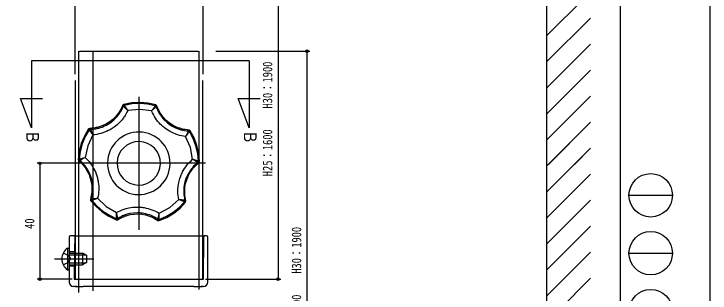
# Model space of a CAD drawing. Units: millimetres on the paper. Extents: x -420 to 420, y -297 to 297.
# Drawn here: x 180.2 to 420.5, y -98.8 to -2.4 of the extents above; entities that cross this region are included whole.
import ezdxf
from ezdxf.enums import TextEntityAlignment as Align

# ---------------------------------------------------------------- set-up
doc = ezdxf.new("R2010")
doc.units = ezdxf.units.MM
for name, color, linetype in [('0-2_USER1', 3, 'Continuous'), ('0-4_YKK_12', 2, 'Continuous'), ('0-5_YKK_13', 4, 'Continuous'), ('0-7_YKK_D', 6, 'Continuous'), ('0-8_YKK_ZWAK', 7, 'Continuous'), ('0-9_YSS_K', 3, 'Continuous')]:
    doc.layers.add(name, color=color, linetype=linetype)
doc.styles.add('ＭＳ ゴシック', font='')
doc.styles.get('ＭＳ ゴシック').set_extended_font_data('MS Gothic')

msp = doc.modelspace()

# ---------------------------------------------------------------- linework, layer by layer
at = {"layer": '0-4_YKK_12'}
for p, q in [((201.188, 34.813), (201.188, -23.203)), ((245.388, 34.813), (245.388, -23.203)), ((202.588, -93.949), (202.588, -15.245)), ((202.788, -15.245), (243.788, -15.245)), ((207.488, -98.008), (207.488, -15.245)), ((243.988, -15.245), (243.988, -93.949)), ((261.353, -18.551), (261.354, -41.75)), ((201.288, -25.351), (201.288, -93.949)), ((245.288, -25.351), (245.288, -93.949)), ((223.288, -30.949), (223.288, -76.949)), ((257.565, -31.61), (265.143, -31.609)), ((261.354, -41.75), (257.565, -31.61)), ((246.288, -53.949), (200.288, -53.949)), ((201.288, -93.949), (245.288, -93.949)), ((202.588, -98.504), (202.588, -93.949)), ((243.988, -93.949), (243.988, -97.557))]:
    msp.add_line(p, q, dxfattribs=at)
msp.add_lwpolyline([(261.353, -18.551), (186.253, -18.555), (186.254, -41.754), (182.465, -31.613), (190.043, -31.613)], dxfattribs=at)
at = {"layer": '0-5_YKK_13'}
for p, q in [((218.087, -33.603), (217.744, -33.907)), ((218.087, -33.604), (217.745, -33.907)), ((218.087, -33.604), (218.291, -33.933)), ((217.946, -34.236), (217.745, -33.907)), ((218.291, -33.933), (217.946, -34.236)), ((218.292, -33.934), (217.947, -34.237)), ((228.981, -34.12), (229.196, -33.798)), ((229.315, -34.435), (228.981, -34.12)), ((229.314, -34.435), (228.981, -34.121)), ((229.529, -34.112), (229.196, -33.797)), ((229.528, -34.112), (229.196, -33.798)), ((229.528, -34.112), (229.315, -34.435)), ((206.351, -41.885), (205.949, -42.103)), ((206.35, -41.885), (205.949, -42.103)), ((206.189, -42.408), (205.949, -42.103)), ((206.592, -42.187), (206.189, -42.408)), ((206.592, -42.188), (206.189, -42.409)), ((206.351, -41.885), (206.592, -42.187)), ((240.385, -42.777), (240.637, -42.483)), ((240.78, -43.012), (240.385, -42.777)), ((240.78, -43.012), (240.385, -42.778)), ((241.031, -42.715), (240.637, -42.483)), ((241.031, -42.715), (240.637, -42.483)), ((241.031, -42.715), (240.78, -43.012)), ((202.331, -52.609), (202.708, -52.517)), ((202.331, -52.609), (202.514, -53.028)), ((202.331, -52.609), (202.513, -53.028)), ((202.708, -52.517), (202.889, -52.938)), ((202.709, -52.516), (202.891, -52.938)), ((202.889, -52.938), (202.514, -53.028)), ((243.709, -53.65), (243.906, -53.235)), ((243.71, -53.651), (243.906, -53.236)), ((244.082, -53.754), (243.71, -53.651)), ((243.906, -53.236), (244.28, -53.341)), ((244.082, -53.754), (244.28, -53.341)), ((244.082, -53.754), (244.28, -53.341)), ((206.58, -66.33), (206.663, -66.78)), ((206.581, -66.33), (206.942, -66.194)), ((206.581, -66.33), (206.664, -66.78)), ((207.028, -66.645), (206.664, -66.78)), ((206.942, -66.194), (207.028, -66.645)), ((206.943, -66.194), (207.028, -66.645)), ((239.095, -67.205), (239.196, -66.757)), ((239.096, -67.205), (239.197, -66.757)), ((239.455, -67.352), (239.096, -67.205)), ((239.197, -66.757), (239.554, -66.906)), ((239.455, -67.352), (239.554, -66.906)), ((239.456, -67.352), (239.555, -66.906)), ((215.537, -73.466), (215.566, -73.079)), ((215.537, -73.466), (215.993, -73.422)), ((215.537, -73.467), (215.993, -73.423)), ((215.566, -73.079), (216.023, -73.037)), ((215.566, -73.079), (216.023, -73.037)), ((216.023, -73.037), (215.993, -73.422)), ((229.883, -73.279), (230.339, -73.337)), ((229.9, -73.665), (229.883, -73.279)), ((229.883, -73.279), (230.339, -73.337)), ((229.9, -73.665), (230.354, -73.725)), ((229.9, -73.665), (230.354, -73.725)), ((230.339, -73.337), (230.354, -73.725)), ((200.914, -78.949), (199.719, -78.949)), ((200.914, -78.949), (245.778, -78.949)), ((201.214, -79.254), (201.132, -83.949)), ((245.619, -93.949), (245.748, -79.247)), ((245.778, -78.949), (246.048, -78.949)), ((246.619, -78.949), (246.048, -78.949)), ((199.219, -79.449), (199.219, -83.949)), ((247.119, -94.949), (247.119, -79.449)), ((198.71, -83.199), (199.219, -83.199)), ((199.219, -83.199), (199.219, -90.699)), ((199.219, -83.949), (199.219, -89.949)), ((201.132, -83.949), (200.958, -93.949)), ((199.219, -84.449), (201.132, -84.449)), ((199.219, -85.604), (205.128, -85.604)), ((205.219, -85.649), (203.819, -84.949)), ((205.219, -85.649), (205.219, -88.249)), ((194.219, -86.949), (207.719, -86.949)), ((199.219, -88.295), (205.128, -88.295)), ((205.219, -88.249), (203.819, -88.949)), ((199.219, -88.949), (203.819, -88.949)), ((201.027, -89.449), (199.219, -89.449)), ((199.219, -89.949), (199.219, -94.949)), ((200.958, -93.949), (245.619, -93.949)), ((200.914, -96.449), (200.719, -96.449)), ((201.819, -96.449), (200.914, -96.449)), ((201.319, -96.449), (203.512, -96.449)), ((203.512, -96.449), (204.047, -96.449)), ((242.292, -96.449), (204.047, -96.449)), ((242.292, -96.449), (242.827, -96.449)), ((242.827, -96.449), (245.319, -96.449)), ((245.619, -96.449), (244.819, -96.449))]:
    msp.add_line(p, q, dxfattribs=at)
for points in [[(229.196, -33.796), (226.448, -33.187), (223.655, -32.951), (220.856, -33.089), (218.087, -33.602)], [(229.196, -33.798), (226.448, -33.188), (223.655, -32.953), (220.856, -33.091), (218.087, -33.604)], [(228.981, -34.121), (226.335, -33.546), (223.648, -33.323), (220.956, -33.452), (218.292, -33.934)], [(217.744, -33.907), (217.483, -34.527), (217.191, -35.13), (216.908, -35.644), (216.736, -35.932), (216.556, -36.215), (216.368, -36.494), (216.173, -36.769), (215.97, -37.037), (215.268, -37.866), (214.314, -38.794), (213.258, -39.62), (212.122, -40.33), (210.924, -40.91), (209.905, -41.286), (209.583, -41.385), (209.259, -41.475), (208.932, -41.556), (208.604, -41.629), (208.274, -41.692), (207.693, -41.782), (207.024, -41.851), (206.35, -41.885)], [(206.592, -42.187), (207.256, -42.153), (207.916, -42.084), (208.5, -41.993), (208.827, -41.93), (209.151, -41.858), (209.472, -41.778), (209.79, -41.69), (210.105, -41.594), (210.622, -41.415), (211.231, -41.172), (211.826, -40.898), (212.152, -40.731), (212.441, -40.573), (212.727, -40.407), (213.009, -40.232), (213.287, -40.05), (213.827, -39.665), (214.834, -38.82), (215.748, -37.871), (216.348, -37.123), (216.728, -36.58), (217.078, -36.02), (217.398, -35.443), (217.687, -34.848), (217.946, -34.236)], [(217.947, -34.237), (217.98, -34.266), (218.05, -34.329), (218.156, -34.425), (218.292, -34.55), (218.454, -34.701), (218.638, -34.874), (218.838, -35.064), (219.051, -35.271), (219.272, -35.489), (219.495, -35.713), (219.189, -36.34), (218.855, -36.95), (218.534, -37.478), (218.343, -37.768), (218.146, -38.055), (217.941, -38.337), (217.729, -38.615), (217.511, -38.887), (216.822, -39.666), (215.826, -40.621), (214.741, -41.478), (214.359, -41.742), (214.067, -41.933), (213.77, -42.116), (213.471, -42.291), (213.168, -42.459), (212.759, -42.67), (212.136, -42.963), (211.5, -43.225), (210.852, -43.457), (210.191, -43.658), (209.518, -43.829), (208.835, -43.968), (208.145, -44.074), (207.45, -44.148)], [(218.292, -33.934), (218.318, -33.97), (218.373, -34.048), (218.456, -34.165), (218.563, -34.317), (218.69, -34.501), (218.834, -34.709), (218.989, -34.939), (219.154, -35.187), (219.323, -35.446), (219.495, -35.713)], [(227.716, -35.856), (223.613, -35.325), (219.495, -35.713)], [(228.981, -34.121), (228.954, -34.156), (228.895, -34.231), (228.808, -34.346), (228.696, -34.494), (228.563, -34.673), (228.412, -34.877), (228.249, -35.1), (228.076, -35.343), (227.897, -35.596), (227.716, -35.856)], [(229.314, -34.435), (229.281, -34.463), (229.208, -34.524), (229.099, -34.616), (228.959, -34.736), (228.791, -34.881), (228.601, -35.047), (228.395, -35.231), (228.175, -35.431), (227.947, -35.64), (227.716, -35.856)], [(240.385, -42.778), (240.368, -42.818), (240.329, -42.904), (240.27, -43.035), (240.194, -43.202), (240.101, -43.404), (239.993, -43.632), (239.874, -43.881), (239.743, -44.148), (239.604, -44.424), (239.46, -44.706), (238.762, -44.608), (238.071, -44.476), (237.388, -44.312), (236.711, -44.113), (236.046, -43.883), (235.079, -43.482), (233.845, -42.844), (232.675, -42.088), (232.184, -41.72), (231.909, -41.5), (231.639, -41.273), (231.376, -41.04), (231.119, -40.802), (230.807, -40.497), (230.329, -39.99), (229.876, -39.461), (229.448, -38.911), (229.045, -38.337), (228.668, -37.742), (228.32, -37.129), (228.003, -36.501), (227.716, -35.856)], [(229.315, -34.435), (229.553, -35.056), (229.822, -35.662), (230.123, -36.252), (230.456, -36.828), (230.818, -37.384), (231.207, -37.917), (231.621, -38.427), (232.062, -38.914), (232.37, -39.227), (232.609, -39.454), (232.855, -39.676), (233.107, -39.892), (233.365, -40.102), (233.716, -40.369), (234.815, -41.091), (235.98, -41.692), (236.897, -42.062), (237.211, -42.17), (237.529, -42.27), (237.848, -42.361), (238.169, -42.444), (238.491, -42.518), (239.068, -42.628), (239.724, -42.72), (240.385, -42.777)], [(240.637, -42.483), (239.966, -42.427), (239.302, -42.334), (238.726, -42.225), (238.399, -42.15), (238.074, -42.066), (237.75, -41.974), (237.429, -41.873), (237.111, -41.763), (236.106, -41.352), (234.929, -40.731), (233.817, -39.983), (232.791, -39.121), (231.869, -38.16), (231.196, -37.308), (231.003, -37.033), (230.817, -36.752), (230.639, -36.466), (230.468, -36.176), (230.306, -35.882), (230.041, -35.358), (229.768, -34.743), (229.529, -34.112)], [(205.947, -42.102), (204.518, -44.528), (203.431, -47.112), (202.697, -49.817), (202.33, -52.608)], [(205.949, -42.103), (204.52, -44.529), (203.432, -47.112), (202.699, -49.817), (202.331, -52.609)], [(206.189, -42.409), (204.825, -44.747), (203.783, -47.233), (203.074, -49.834), (202.709, -52.516)], [(206.189, -42.409), (206.197, -42.42), (206.211, -42.441), (206.231, -42.47), (206.258, -42.508), (206.29, -42.556), (206.328, -42.61), (206.372, -42.673), (206.42, -42.742), (206.474, -42.819), (206.532, -42.902), (206.604, -43.003), (206.741, -43.195), (206.892, -43.403), (207.018, -43.574), (207.101, -43.686), (207.186, -43.8), (207.273, -43.915), (207.361, -44.032), (207.45, -44.148), (205.677, -47.885), (204.773, -51.922)], [(206.592, -42.188), (206.597, -42.201), (206.606, -42.224), (206.619, -42.257), (206.637, -42.3), (206.658, -42.352), (206.683, -42.414), (206.712, -42.483), (206.744, -42.561), (206.78, -42.647), (206.819, -42.74), (206.867, -42.853), (206.96, -43.07), (207.062, -43.304), (207.149, -43.497), (207.206, -43.624), (207.265, -43.753), (207.326, -43.884), (207.387, -44.016), (207.45, -44.148)], [(234.083, -54.138), (234.046, -53.033), (233.901, -51.958), (233.653, -50.919), (233.308, -49.921), (232.87, -48.97), (232.345, -48.07), (231.738, -47.228), (231.054, -46.45), (230.3, -45.739), (229.48, -45.104), (228.599, -44.547), (227.664, -44.076), (226.678, -43.696), (225.648, -43.412), (224.579, -43.23), (223.476, -43.155), (222.372, -43.191), (221.297, -43.336), (220.258, -43.584), (219.26, -43.93), (218.309, -44.368), (217.409, -44.893), (216.567, -45.5), (215.789, -46.183), (215.079, -46.937), (214.443, -47.758), (213.887, -48.638), (213.416, -49.574), (213.035, -50.559), (212.751, -51.589), (212.569, -52.658), (212.494, -53.761), (212.531, -54.865), (212.675, -55.94), (212.923, -56.979), (213.269, -57.977), (213.707, -58.929), (214.232, -59.828), (214.839, -60.67)], [(240.78, -43.012), (240.753, -43.048), (240.696, -43.125), (240.61, -43.24), (240.499, -43.389), (240.364, -43.566), (240.21, -43.767), (240.04, -43.985), (239.855, -44.219), (239.661, -44.461), (239.46, -44.706)], [(243.906, -53.235), (243.635, -50.542), (243.016, -47.918), (242.061, -45.397), (240.78, -43.012)], [(244.28, -53.341), (244.009, -50.539), (243.371, -47.809), (242.374, -45.19), (241.031, -42.715)], [(244.281, -53.341), (244.011, -50.538), (243.372, -47.809), (242.376, -45.189), (241.033, -42.715)], [(241.864, -52.569), (241.101, -48.503), (239.46, -44.706)], [(202.709, -52.516), (202.751, -52.503), (202.842, -52.474), (202.98, -52.431), (203.157, -52.377), (203.371, -52.312), (203.613, -52.241), (203.879, -52.164), (204.166, -52.084), (204.466, -52.002), (204.773, -51.922)], [(202.891, -52.938), (202.928, -52.916), (203.01, -52.868), (203.134, -52.797), (203.294, -52.707), (203.488, -52.598), (203.709, -52.477), (203.952, -52.346), (204.215, -52.207), (204.49, -52.065), (204.773, -51.922), (205.274, -52.406), (205.751, -52.913), (206.154, -53.381), (206.371, -53.652), (206.582, -53.929), (206.787, -54.211), (206.986, -54.498), (207.178, -54.79), (207.707, -55.685), (208.306, -56.927), (208.786, -58.224), (208.919, -58.669), (209.01, -59.006), (209.093, -59.345), (209.167, -59.684), (209.233, -60.024), (209.308, -60.478), (209.393, -61.161), (209.446, -61.846), (209.466, -62.534), (209.454, -63.225), (209.408, -63.918), (209.329, -64.611), (209.217, -65.301), (209.071, -65.984)], [(239.196, -66.757), (239.153, -66.753), (239.059, -66.743), (238.916, -66.727), (238.733, -66.707), (238.513, -66.68), (238.263, -66.649), (237.989, -66.612), (237.695, -66.57), (237.389, -66.523), (237.077, -66.473), (236.954, -65.779), (236.866, -65.081), (236.811, -64.38), (236.791, -63.676), (236.804, -62.972), (236.887, -61.928), (237.112, -60.557), (237.47, -59.211), (237.668, -58.63), (237.792, -58.3), (237.925, -57.974), (238.065, -57.652), (238.212, -57.334), (238.406, -56.944), (238.74, -56.332), (239.103, -55.738), (239.495, -55.16), (239.915, -54.599), (240.364, -54.057), (240.84, -53.537), (241.34, -53.041), (241.864, -52.569)], [(243.906, -53.235), (243.864, -53.22), (243.773, -53.189), (243.637, -53.141), (243.462, -53.08), (243.251, -53.008), (243.011, -52.928), (242.748, -52.843), (242.464, -52.752), (242.167, -52.66), (241.864, -52.569)], [(243.709, -53.65), (243.672, -53.627), (243.592, -53.577), (243.471, -53.501), (243.314, -53.405), (243.124, -53.29), (242.907, -53.161), (242.669, -53.022), (242.411, -52.874), (242.141, -52.722), (241.864, -52.569)], [(202.513, -53.028), (203.023, -53.468), (203.506, -53.933), (203.908, -54.36), (204.128, -54.613), (204.342, -54.872), (204.549, -55.137), (204.75, -55.408), (204.943, -55.683), (205.514, -56.607), (206.102, -57.801), (206.561, -59.06), (206.885, -60.361), (207.066, -61.679), (207.109, -62.764), (207.104, -63.101), (207.089, -63.437), (207.066, -63.773), (207.033, -64.108), (206.992, -64.441), (206.898, -65.021), (206.757, -65.679), (206.58, -66.33)], [(206.942, -66.194), (207.115, -65.552), (207.254, -64.902), (207.348, -64.32), (207.389, -63.989), (207.42, -63.658), (207.443, -63.328), (207.458, -62.998), (207.464, -62.669), (207.454, -62.122), (207.411, -61.468), (207.334, -60.817), (207.276, -60.457), (207.215, -60.133), (207.145, -59.809), (207.066, -59.486), (206.979, -59.165), (206.78, -58.534), (206.287, -57.314), (205.667, -56.152), (205.141, -55.351), (204.742, -54.821), (204.317, -54.315), (203.867, -53.832), (203.391, -53.373), (202.889, -52.938)], [(214.839, -60.67), (215.522, -61.449), (216.277, -62.159), (217.097, -62.795), (217.977, -63.351), (218.913, -63.822), (219.898, -64.203), (220.928, -64.487), (221.997, -64.669), (223.1, -64.744), (224.204, -64.707), (225.279, -64.563), (226.318, -64.315), (227.316, -63.969), (228.268, -63.531), (229.167, -63.006), (230.009, -62.399), (230.788, -61.715), (231.498, -60.961), (232.134, -60.141), (232.69, -59.26), (233.161, -58.325), (233.541, -57.339), (233.825, -56.309), (234.008, -55.24), (234.083, -54.138)], [(243.71, -53.651), (243.193, -54.068), (242.7, -54.512), (242.231, -54.981), (241.787, -55.475), (241.37, -55.991), (240.983, -56.526), (240.626, -57.078), (240.299, -57.647), (240.097, -58.037), (239.954, -58.334), (239.819, -58.636), (239.692, -58.943), (239.572, -59.253), (239.426, -59.671), (239.079, -60.939), (238.868, -62.232), (238.799, -63.219), (238.793, -63.551), (238.796, -63.884), (238.808, -64.215), (238.829, -64.546), (238.858, -64.875), (238.931, -65.458), (239.047, -66.11), (239.197, -66.757)], [(239.555, -66.906), (239.401, -66.25), (239.283, -65.59), (239.21, -65.008), (239.179, -64.674), (239.159, -64.339), (239.147, -64.003), (239.144, -63.666), (239.15, -63.33), (239.23, -62.247), (239.457, -60.935), (239.825, -59.646), (240.328, -58.404), (240.956, -57.231), (241.559, -56.327), (241.761, -56.059), (241.971, -55.795), (242.187, -55.537), (242.41, -55.285), (242.639, -55.04), (243.057, -54.626), (243.557, -54.177), (244.082, -53.754)], [(206.663, -66.781), (208.528, -68.889), (210.649, -70.722), (212.996, -72.255), (215.536, -73.468)], [(206.664, -66.78), (208.529, -68.888), (210.65, -70.721), (212.996, -72.254), (215.537, -73.466)], [(206.943, -66.194), (206.987, -66.191), (207.081, -66.185), (207.224, -66.174), (207.408, -66.16), (207.629, -66.141), (207.88, -66.118), (208.155, -66.091), (208.45, -66.059), (208.758, -66.023), (209.071, -65.984)], [(207.028, -66.645), (207.071, -66.633), (207.163, -66.606), (207.301, -66.564), (207.478, -66.51), (207.691, -66.444), (207.933, -66.368), (208.196, -66.283), (208.479, -66.189), (208.772, -66.089), (209.071, -65.984)], [(207.028, -66.645), (208.831, -68.665), (210.873, -70.424), (213.127, -71.903), (215.566, -73.079)], [(209.071, -65.984), (212.079, -68.825), (215.638, -70.933)], [(230.339, -73.337), (232.816, -72.246), (235.121, -70.848), (237.223, -69.161), (239.095, -67.205)], [(230.341, -71.189), (233.972, -69.207), (237.077, -66.473)], [(239.095, -67.205), (239.053, -67.191), (238.963, -67.161), (238.826, -67.115), (238.651, -67.054), (238.44, -66.981), (238.201, -66.896), (237.941, -66.802), (237.662, -66.698), (237.372, -66.588), (237.077, -66.473)], [(216.023, -73.037), (216.014, -72.994), (215.994, -72.901), (215.965, -72.761), (215.928, -72.581), (215.885, -72.363), (215.838, -72.115), (215.788, -71.844), (215.737, -71.55), (215.687, -71.245), (215.638, -70.933), (216.261, -70.602), (216.897, -70.302), (217.547, -70.033), (218.21, -69.796), (218.883, -69.592), (219.902, -69.348), (221.275, -69.139), (222.666, -69.062), (223.28, -69.071), (223.632, -69.088), (223.984, -69.113), (224.333, -69.146), (224.681, -69.188), (225.112, -69.252), (225.797, -69.381), (226.475, -69.542), (227.145, -69.736), (227.808, -69.963), (228.462, -70.223), (229.104, -70.515), (229.73, -70.837), (230.341, -71.189)], [(230.354, -73.725), (232.935, -72.602), (235.333, -71.151), (237.517, -69.394), (239.455, -67.352)], [(230.354, -73.726), (232.936, -72.603), (235.334, -71.152), (237.518, -69.395), (239.456, -67.353)], [(215.566, -73.079), (215.566, -73.035), (215.567, -72.939), (215.569, -72.795), (215.572, -72.609), (215.577, -72.386), (215.584, -72.133), (215.593, -71.856), (215.605, -71.559), (215.62, -71.249), (215.638, -70.933)], [(215.993, -73.423), (216.569, -73.074), (217.16, -72.758), (217.69, -72.509), (217.999, -72.377), (218.311, -72.253), (218.627, -72.138), (218.947, -72.031), (219.269, -71.933), (220.323, -71.675), (221.641, -71.485), (222.98, -71.437), (224.317, -71.531), (225.627, -71.766), (226.673, -72.06), (226.991, -72.17), (227.306, -72.288), (227.618, -72.414), (227.926, -72.548), (228.231, -72.69), (228.753, -72.959), (229.336, -73.297), (229.9, -73.665)], [(229.883, -73.279), (229.326, -72.916), (228.752, -72.585), (228.161, -72.284), (227.554, -72.014), (226.934, -71.777), (226.306, -71.574), (225.671, -71.405), (225.028, -71.27), (224.595, -71.198), (224.268, -71.155), (223.939, -71.119), (223.608, -71.093), (223.276, -71.075), (222.834, -71.065), (221.521, -71.127), (220.225, -71.326), (219.265, -71.565), (218.948, -71.662), (218.633, -71.768), (218.321, -71.882), (218.013, -72.004), (217.708, -72.133), (217.176, -72.383), (216.592, -72.694), (216.023, -73.037)], [(229.883, -73.279), (229.894, -73.236), (229.917, -73.144), (229.951, -73.005), (229.994, -72.826), (230.044, -72.61), (230.1, -72.364), (230.159, -72.094), (230.22, -71.803), (230.281, -71.5), (230.341, -71.189)], [(230.339, -73.337), (230.34, -73.292), (230.342, -73.197), (230.345, -73.053), (230.349, -72.867), (230.352, -72.644), (230.354, -72.391), (230.354, -72.114), (230.352, -71.816), (230.348, -71.506), (230.341, -71.189)], [(198.71, -83.199), (198.71, -90.699), (199.219, -90.699)], [(197.21, -84.899), (199.066, -85.804), (199.674, -86.949)], [(199.219, -84.949), (203.819, -84.949), (203.819, -88.949)], [(197.21, -88.999), (199.066, -88.094), (199.674, -86.949)]]:
    msp.add_lwpolyline(points, dxfattribs=at)
msp.add_lwpolyline([(230.79, -54.08), (230.664, -52.566), (230.252, -51.15), (229.582, -49.863), (228.686, -48.737), (227.591, -47.802), (226.329, -47.088), (224.928, -46.626), (223.419, -46.447), (221.905, -46.573), (220.489, -46.986), (219.203, -47.655), (218.076, -48.552), (217.141, -49.646), (216.427, -50.909), (215.966, -52.309), (215.787, -53.818), (215.913, -55.333), (216.325, -56.749), (216.995, -58.035), (217.891, -59.161), (218.985, -60.097), (220.248, -60.811), (221.648, -61.272), (223.157, -61.451), (224.672, -61.325), (226.088, -60.913), (227.374, -60.243), (228.5, -59.346), (229.436, -58.252), (230.15, -56.99), (230.611, -55.589)], close=True, dxfattribs=at)
for centre, radius, start, end in [((199.719, -79.449), 0.5, 90, 180), ((200.914, -79.249), 0.3, 359, 90), ((246.048, -79.249), 0.3, 90, 179.5), ((246.619, -79.449), 0.5, 0, 90), ((201.246, -86.949), 4.527, 124.06671, 235.93329), ((200.719, -94.949), 1.5, 180, 270), ((245.619, -94.949), 1.5, 270, 0)]:
    msp.add_arc(centre, radius, start, end, dxfattribs=at)
at = {"layer": '0-7_YKK_D'}
for p, q in [((271.353, 34.313), (271.353, -93.949)), ((249.836, -15.245), (282.353, -15.245)), ((281.353, -15.245), (281.353, -158.518)), ((200.288, -53.949), (188.219, -53.949)), ((189.219, -93.949), (189.219, -53.949)), ((208.768, -53.949), (197.818, -53.949)), ((200.288, -93.949), (188.219, -93.949)), ((246.288, -93.949), (272.353, -93.949))]:
    msp.add_line(p, q, dxfattribs=at)
for centre in [(281.353, -15.245), (189.219, -53.949), (189.219, -93.949), (271.353, -93.949)]:
    msp.add_circle(centre, 0.425, dxfattribs=at)
at = {"layer": '0-8_YKK_ZWAK'}
for p, q in [((389.502, 277.5), (389.502, -252.5)), ((392.502, -65), (407.502, -65)), ((392.502, -85), (407.502, -85))]:
    msp.add_line(p, q, dxfattribs=at)
msp.add_lwpolyline([(-420.5, -297), (420.5, -297), (420.5, 297), (-420.5, 297)], close=True, dxfattribs=at)
for centre in [(400.002, -65), (400.002, -85), (400.002, -105)]:
    msp.add_circle(centre, 7.5, dxfattribs=at)
at = {"layer": '0-9_YSS_K'}
for p, q in [((364.199, -54.306), (364.199, 265.392)), ((364.199, -171.05), (364.199, 148.649)), ((364.199, -9.874), (379.199, 5.126)), ((364.199, -9.874), (379.199, 5.126)), ((364.199, -18.854), (379.199, -3.854)), ((364.199, -18.854), (379.199, -3.854)), ((364.199, -27.835), (379.199, -12.835)), ((364.199, -27.835), (379.199, -12.835)), ((364.199, -36.815), (379.199, -21.815)), ((364.199, -36.815), (379.199, -21.815)), ((364.199, -45.795), (379.199, -30.795)), ((364.199, -45.795), (379.199, -30.795)), ((364.199, -54.775), (379.199, -39.775)), ((364.668, -54.306), (379.199, -39.775)), ((364.199, -63.756), (379.199, -48.756)), ((373.648, -54.306), (379.199, -48.756)), ((364.199, -72.736), (379.199, -57.736)), ((364.199, -81.716), (379.199, -66.716)), ((364.199, -90.696), (379.199, -75.696)), ((364.199, -99.677), (379.199, -84.677)), ((364.199, -108.657), (379.199, -93.657))]:
    msp.add_line(p, q, dxfattribs=at)

# ---------------------------------------------------------------- texts
at = {"layer": '0-2_USER1', "style": 'ＭＳ ゴシック', "width": 0.8}
for p in [(183.143, -42.505), (258.242, -42.501)]:
    msp.add_text('Ｂ', height=4.399, rotation=269.999, dxfattribs=at).set_placement(p, align=Align.BOTTOM_LEFT)
at = {"layer": '0-7_YKK_D', "style": 'ＭＳ ゴシック', "width": 0.8}
for s, p in [('H25：1600\u3000\u3000H30：1900', (270.353, -58.378)), ('40', (188.219, -76.589)), ('H25：1600\u3000\u3000H30：1900', (280.353, -115.441))]:
    msp.add_text(s, height=3.299, rotation=90, dxfattribs=at).set_placement(p, align=Align.BOTTOM_LEFT)

doc.saveas('drawing.dxf')
